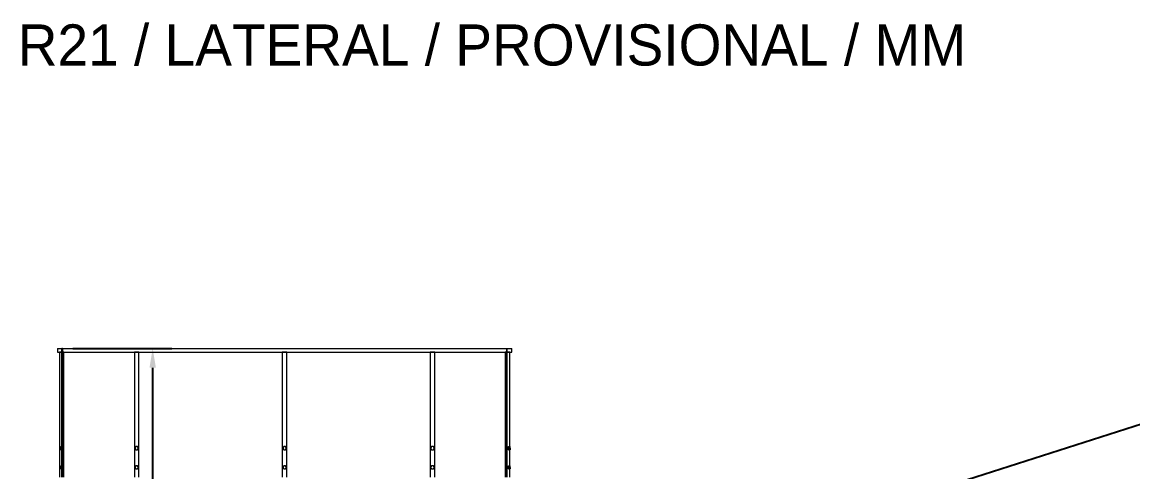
# Model space of a CAD drawing. Header units: millimetres. Extents: x -1970 to 34302, y -65268 to 6837.
# Drawn here: x 35 to 8666, y 3341 to 6837 of the extents above; entities that cross this region are included whole.
import ezdxf

# ---------------------------------------------------------------- set-up
doc = ezdxf.new("R2010")
doc.units = ezdxf.units.MM
for name, color, linetype, lineweight in [('COTAS_O', 1, 'Continuous', 0), ('COTAS_P', 1, 'Continuous', 0), ('lateral_tolva', 7, 'Continuous', 0), ('TEXTOS', 4, 'Continuous', 0)]:
    doc.layers.add(name, color=color, linetype=linetype, lineweight=lineweight)
doc.dimstyles.new('R19_100', dxfattribs={"dimtxt": 250, "dimasz": 150, "dimexe": 150, "dimexo": 80, "dimgap": 100, "dimtad": 1, "dimtih": 1, "dimtoh": 1, "dimdsep": 46, "dimcen": 0.09, "dimadec": 0, "dimazin": 0, "dimtfac": 1, "dimtdec": 4, "dimtofl": 0, "dimtmove": 0, "dimatfit": 3, "dimfxl": 1, "dimtolj": 1, "dimtzin": 0, "dimarcsym": 0})

# ---------------------------------------------------------------- blocks, each defined once
blk = doc.blocks.new('*D0')
at = {"layer": 'COTAS_P', "color": 0, "lineweight": -2, "transparency": 16777216}
for p, q in [((10965.3, 3566.3), (10670, 4490.2)), ((1814.1, 1503), (10572.8, 4301.7)), ((1920.8, 676.2), (1625.5, 1600.2))]:
    blk.add_line(p, q, dxfattribs=at)
at = {"layer": 'COTAS_P', "color": 0, "transparency": 16777216}
for points in [[(10565.2, 4325.5), (10580.4, 4277.9), (10715.7, 4347.4)], [(1806.5, 1526.8), (1821.7, 1479.1), (1671.2, 1457.3)]]:
    blk.add_solid(points, dxfattribs=at)
at = {"layer": 'Defpoints', "color": 0, "transparency": 16777216}
for p in [(10715.7, 4347.4), (10989.6, 3490.1), (1945.1, 600)]:
    blk.add_point(p, dxfattribs=at)
blk = doc.blocks.new('*D13')
at = {"layer": 'COTAS_O', "color": 0, "lineweight": -2, "transparency": 16777216}
for p, q in [((429.2, 4300), (1199.2, 4300)), ((1049.2, 1750), (1049.2, 4150)), ((429.2, 1600), (1199.2, 1600))]:
    blk.add_line(p, q, dxfattribs=at)
at = {"layer": 'COTAS_O', "color": 0, "transparency": 16777216}
for points in [[(1024.2, 4150), (1074.2, 4150), (1049.2, 4300)], [(1024.2, 1750), (1074.2, 1750), (1049.2, 1600)]]:
    blk.add_solid(points, dxfattribs=at)
at = {"layer": 'Defpoints', "color": 0, "transparency": 16777216}
for p in [(349.2, 4300), (1049.2, 4300), (349.2, 1600)]:
    blk.add_point(p, dxfattribs=at)

msp = doc.modelspace()

# ---------------------------------------------------------------- linework, layer by layer
at = {"layer": 'lateral_tolva'}
for p, q in [((309.2, 4300), (349.2, 4300)), ((309.2, 4300), (309.2, 4270)), ((309.2, 4270), (349.2, 4270)), ((358.7, 4270), (323.7, 4270)), ((323.7, 4270), (323.7, 3300)), ((343.2, 3300), (343.2, 4300)), ((349.2, 4300), (343.2, 4300)), ((349.2, 4300), (349.2, 3300)), ((349.2, 4270), (349.2, 4300)), ((349.2, 4300), (3799.2, 4300)), ((349.2, 4270), (3799.2, 4270)), ((358.7, 3300), (358.7, 4270)), ((941.7, 4270), (906.7, 4270)), ((906.7, 4270), (906.7, 3300)), ((941.7, 3300), (941.7, 4270)), ((2091.7, 4270), (2056.7, 4270)), ((2056.7, 4270), (2056.7, 3300)), ((2091.7, 3300), (2091.7, 4270)), ((3241.7, 4270), (3206.7, 4270)), ((3206.7, 4270), (3206.7, 3300)), ((3241.7, 3300), (3241.7, 4270)), ((3824.7, 4270), (3789.7, 4270)), ((3789.7, 4270), (3789.7, 3300)), ((3799.2, 4300), (3799.2, 3300)), ((3799.2, 4300), (3805.2, 4300)), ((3799.2, 4300), (3839.2, 4300)), ((3799.2, 4300), (3799.2, 4270)), ((3799.2, 4270), (3839.2, 4270)), ((3805.2, 3300), (3805.2, 4300)), ((3824.7, 3300), (3824.7, 4270)), ((3839.2, 4270), (3839.2, 4300)), ((334.2, 3525), (334.2, 3537.124)), ((334.2, 3537.124), (346.2, 3537.124)), ((334.2, 3512.876), (334.2, 3525)), ((346.2, 3525), (334.2, 3525)), ((334.2, 3512.876), (346.2, 3512.876)), ((346.2, 3525), (346.2, 3537.124)), ((346.2, 3525), (346.2, 3512.876)), ((917.2, 3537.124), (910.2, 3525)), ((910.2, 3525), (917.2, 3512.876)), ((931.2, 3537.124), (917.2, 3537.124)), ((917.2, 3512.876), (931.2, 3512.876)), ((938.2, 3525), (931.2, 3537.124)), ((931.2, 3512.876), (938.2, 3525)), ((2067.2, 3537.124), (2060.2, 3525)), ((2060.2, 3525), (2067.2, 3512.876)), ((2081.2, 3537.124), (2067.2, 3537.124)), ((2067.2, 3512.876), (2081.2, 3512.876)), ((2088.2, 3525), (2081.2, 3537.124)), ((2081.2, 3512.876), (2088.2, 3525)), ((3217.2, 3537.124), (3210.2, 3525)), ((3210.2, 3525), (3217.2, 3512.876)), ((3231.2, 3537.124), (3217.2, 3537.124)), ((3217.2, 3512.876), (3231.2, 3512.876)), ((3238.2, 3525), (3231.2, 3537.124)), ((3231.2, 3512.876), (3238.2, 3525)), ((3814.2, 3525), (3814.2, 3537.124)), ((3814.2, 3537.124), (3826.2, 3537.124)), ((3814.2, 3512.876), (3814.2, 3525)), ((3826.2, 3525), (3814.2, 3525)), ((3814.2, 3512.876), (3826.2, 3512.876)), ((3826.2, 3525), (3826.2, 3537.124)), ((3826.2, 3525), (3826.2, 3512.876)), ((334.2, 3375), (334.2, 3387.124)), ((334.2, 3387.124), (346.2, 3387.124)), ((334.2, 3362.876), (334.2, 3375)), ((346.2, 3375), (334.2, 3375)), ((346.2, 3375), (346.2, 3387.124)), ((346.2, 3375), (346.2, 3362.876)), ((917.2, 3387.124), (910.2, 3375)), ((910.2, 3375), (917.2, 3362.876)), ((931.2, 3387.124), (917.2, 3387.124)), ((938.2, 3375), (931.2, 3387.124)), ((931.2, 3362.876), (938.2, 3375)), ((2067.2, 3387.124), (2060.2, 3375)), ((2060.2, 3375), (2067.2, 3362.876)), ((2081.2, 3387.124), (2067.2, 3387.124)), ((2088.2, 3375), (2081.2, 3387.124)), ((2081.2, 3362.876), (2088.2, 3375)), ((3217.2, 3387.124), (3210.2, 3375)), ((3210.2, 3375), (3217.2, 3362.876)), ((3231.2, 3387.124), (3217.2, 3387.124)), ((3238.2, 3375), (3231.2, 3387.124)), ((3231.2, 3362.876), (3238.2, 3375)), ((3814.2, 3375), (3814.2, 3387.124)), ((3814.2, 3387.124), (3826.2, 3387.124)), ((3814.2, 3362.876), (3814.2, 3375)), ((3826.2, 3375), (3814.2, 3375)), ((3826.2, 3375), (3826.2, 3387.124)), ((3826.2, 3375), (3826.2, 3362.876)), ((334.2, 3362.876), (346.2, 3362.876)), ((917.2, 3362.876), (931.2, 3362.876)), ((2067.2, 3362.876), (2081.2, 3362.876)), ((3217.2, 3362.876), (3231.2, 3362.876)), ((3814.2, 3362.876), (3826.2, 3362.876))]:
    msp.add_line(p, q, dxfattribs=at)

# ---------------------------------------------------------------- texts
at = {"layer": 'TEXTOS'}
msp.add_text('R21 / LATERAL / PROVISIONAL / MM', height=320, dxfattribs=at).set_placement((0, 6500))

# ---------------------------------------------------------------- dimensions: what is measured, and where the dimension line sits
at = {"layer": 'COTAS_O'}
dim = msp.add_aligned_dim(p1=(349.2, 1600), p2=(349.2, 4300), distance=-700, text='<> O', dimstyle='R19_100', dxfattribs=at)
dim.commit()
dim.dimension.update_dxf_attribs({"geometry": '*D13', "text_midpoint": (1049.2, 2950)})
at = {"layer": 'COTAS_P'}
dim = msp.add_aligned_dim(p1=(1945.131, 600), p2=(10989.61, 3490.056), distance=900, text='<> P', dimstyle='R19_100', dxfattribs=at)
dim.commit()
dim.dimension.update_dxf_attribs({"geometry": '*D0', "text_midpoint": (6193.431, 2902.324)})

doc.saveas('drawing.dxf')
